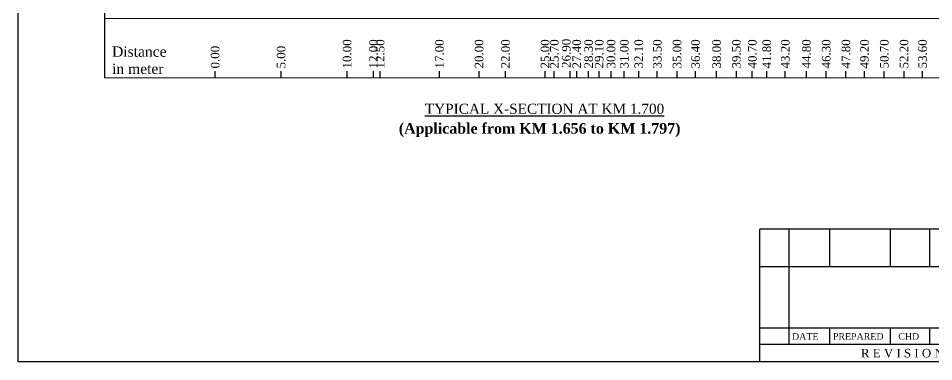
# Model space of a CAD drawing. Header units: metres. Extents: x -2434 to 11656, y -15288 to 8109.
# Drawn here: x 2963.7 to 3033.1, y -11685.1 to -11659.1 of the extents above; entities that cross this region are included whole.
import ezdxf
from ezdxf.enums import TextEntityAlignment as Align

# ---------------------------------------------------------------- set-up
doc = ezdxf.new("R2010")
doc.units = ezdxf.units.M
doc.layers.add('LINE', color=7, linetype='Continuous')
doc.styles.get("Standard").update_dxf_attribs({"font": 'times.ttf'})

msp = doc.modelspace()

# ---------------------------------------------------------------- linework, layer by layer
at = {"color": 7, "lineweight": 30, "ltscale": 0.18}
msp.add_line((2970.262333, -11654.729893), (2970.262333, -11663.635144), dxfattribs=at)
at = {"color": 0, "lineweight": 18, "ltscale": 0.18}
for p, q in [((2970.262333, -11659.156515), (3051.034377, -11659.138038)), ((2970.262183, -11663.635144), (3051.034377, -11663.635144))]:
    msp.add_line(p, q, dxfattribs=at)
at = {"color": 0, "lineweight": -2}
for p, q in [((2978.634377, -11663.635144), (2978.634377, -11663.135144)), ((2983.634377, -11663.635144), (2983.634377, -11663.135144)), ((2988.634377, -11663.635144), (2988.634377, -11663.135144)), ((2990.634377, -11663.635144), (2990.634377, -11663.135144)), ((2991.134377, -11663.635144), (2991.134377, -11663.135144)), ((2995.634377, -11663.635144), (2995.634377, -11663.135144)), ((2998.634377, -11663.635144), (2998.634377, -11663.135144)), ((3000.634377, -11663.635144), (3000.634377, -11663.135144)), ((3003.634377, -11663.635144), (3003.634377, -11663.135144)), ((3004.334377, -11663.635144), (3004.334377, -11663.135144)), ((3005.534377, -11663.635144), (3005.534377, -11663.135144)), ((3006.034377, -11663.635144), (3006.034377, -11663.135144)), ((3006.934377, -11663.635144), (3006.934377, -11663.135144)), ((3007.734377, -11663.635144), (3007.734377, -11663.135144)), ((3008.634377, -11663.635144), (3008.634377, -11663.135144)), ((3009.634377, -11663.635144), (3009.634377, -11663.135144)), ((3010.734377, -11663.635144), (3010.734377, -11663.135144)), ((3012.134377, -11663.635144), (3012.134377, -11663.135144)), ((3013.634377, -11663.635144), (3013.634377, -11663.135144)), ((3015.034377, -11663.635144), (3015.034377, -11663.135144)), ((3016.634377, -11663.635144), (3016.634377, -11663.135144)), ((3018.134377, -11663.635144), (3018.134377, -11663.135144)), ((3019.334377, -11663.635144), (3019.334377, -11663.135144)), ((3020.434377, -11663.635144), (3020.434377, -11663.135144)), ((3021.834377, -11663.635144), (3021.834377, -11663.135144)), ((3023.434377, -11663.635144), (3023.434377, -11663.135144)), ((3024.934377, -11663.635144), (3024.934377, -11663.135144)), ((3026.434377, -11663.635144), (3026.434377, -11663.135144)), ((3027.834377, -11663.635144), (3027.834377, -11663.135144)), ((3029.334377, -11663.635144), (3029.334377, -11663.135144)), ((3030.834377, -11663.635144), (3030.834377, -11663.135144)), ((3032.234377, -11663.635144), (3032.234377, -11663.135144))]:
    msp.add_line(p, q, dxfattribs=at)
at = {"layer": 'LINE', "color": 0, "linetype": 'ByBlock', "lineweight": -3, "ltscale": 0.5}
for p, q in [((3041.861653, -11675.098082), (3019.903663, -11675.098082)), ((3019.903663, -11685.13098), (3019.903663, -11675.098082)), ((3022.10192, -11675.098082), (3022.10192, -11683.837493)), ((3025.195564, -11675.098082), (3025.195564, -11677.955816)), ((3029.779734, -11675.098082), (3029.779734, -11677.955816)), ((3032.766146, -11675.098082), (3032.766146, -11677.955816)), ((3041.861653, -11677.955816), (3019.903663, -11677.955816)), ((3041.861653, -11682.594942), (3019.903663, -11682.594942)), ((3025.195564, -11682.594942), (3025.195564, -11683.837493)), ((3029.779734, -11682.594942), (3029.779734, -11683.837493)), ((3032.766146, -11682.594942), (3032.766146, -11683.837493)), ((3041.861653, -11683.837493), (3019.903663, -11683.837493))]:
    msp.add_line(p, q, dxfattribs=at)
msp.add_lwpolyline([(2963.724572, -11611.597801), (3070.509887, -11611.597801), (3070.509887, -11685.13098), (2963.724572, -11685.13098)], close=True, dxfattribs=at)

# ---------------------------------------------------------------- texts
at = {"color": 0, "lineweight": -2}
for s, p in [('10.00', (2988.959377, -11662.935144)), ('12.00', (2990.959377, -11662.935144)), ('12.50', (2991.459377, -11662.935144)), ('17.00', (2995.959377, -11662.935144)), ('20.00', (2998.959377, -11662.935144)), ('22.00', (3000.959377, -11662.935144)), ('25.00', (3003.959377, -11662.935144)), ('25.70', (3004.659377, -11662.935144)), ('26.90', (3005.565404, -11662.893242)), ('27.40', (3006.359377, -11662.935144)), ('28.30', (3007.259377, -11662.935144)), ('29.10', (3008.059377, -11662.935144)), ('30.00', (3008.959377, -11662.935144)), ('31.00', (3009.959377, -11662.935144)), ('32.10', (3011.059377, -11662.935144)), ('33.50', (3012.459377, -11662.935144)), ('35.00', (3013.959377, -11662.935144)), ('36.40', (3015.359377, -11662.935144)), ('38.00', (3016.959377, -11662.935144)), ('39.50', (3018.459377, -11662.935144)), ('40.70', (3019.659377, -11662.935144)), ('41.80', (3020.759377, -11662.935144)), ('43.20', (3022.159377, -11662.935144)), ('44.80', (3023.759377, -11662.935144)), ('46.30', (3025.259377, -11662.935144)), ('47.80', (3026.759377, -11662.935144)), ('49.20', (3028.159377, -11662.935144)), ('50.70', (3029.659377, -11662.935144)), ('52.20', (3031.159377, -11662.935144)), ('53.60', (3032.559377, -11662.935144)), ('0.00', (2978.959377, -11662.935144)), ('5.00', (2983.959377, -11662.935144))]:
    msp.add_text(s, height=0.65, rotation=90, dxfattribs=at).set_placement(p)
at = {"color": 7, "lineweight": 30, "ltscale": 0.18, "attachment_point": 1}
for s, insert, char_height, width in [('Distance in meter', (2970.825554, -11661.26436), 0.78192173, 5.27301876), ('{\\LTYPICAL X-SECTION AT KM 1.700\\P }', (2994.526657, -11665.601064), 0.76511835, 41.91544039)]:
    msp.add_mtext(s, dxfattribs=dict(at, insert=insert, char_height=char_height, width=width))
at = {"layer": 'LINE', "color": 0, "linetype": 'ByBlock', "lineweight": -3, "ltscale": 0.5}
for s, p in [('DATE', (3022.35043, -11683.464728)), ('PREPARED', (3025.444074, -11683.464728)), ('CHD', (3030.40101, -11683.464728))]:
    msp.add_text(s, height=0.4970205, dxfattribs=at).set_placement(p)
msp.add_text('R E V I S I O N S', height=0.64674326, dxfattribs=at).set_placement((3031.098688, -11684.807608), align=Align.CENTER)
at = {"layer": 'LINE', "color": 7, "lineweight": 13, "ltscale": 0.5, "insert": (2992.552274, -11667.070362), "char_height": 0.8, "width": 24.41446211, "attachment_point": 1}
msp.add_mtext('{\\fTimes New Roman|b1|i0|c0|p18;(Applicable from KM 1.656 to KM 1.797)}', dxfattribs=at)

doc.saveas('drawing.dxf')
